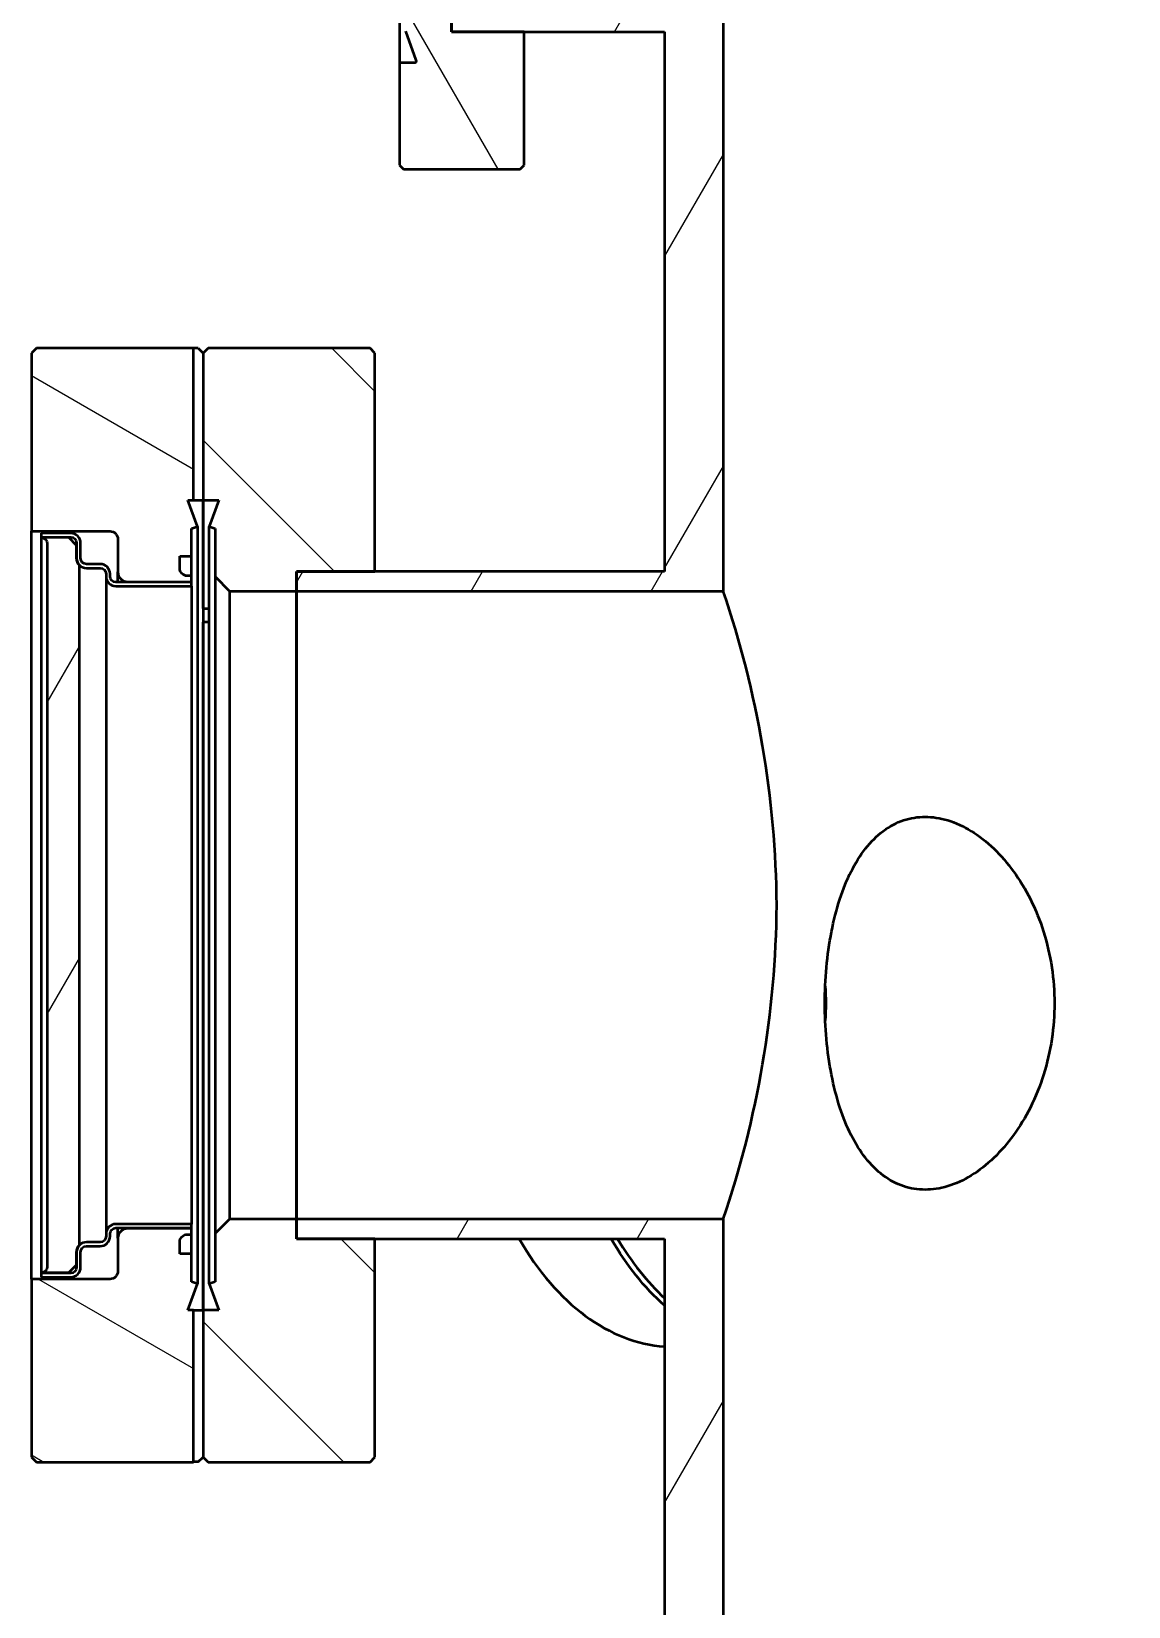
# Model space of a CAD drawing. Header units: millimetres. Extents: x 0 to 420, y 0 to 297.
# Drawn here: x 52.44 to 74.8, y 72.96 to 105.06 of the extents above; entities that cross this region are included whole.
import ezdxf

# ---------------------------------------------------------------- set-up
doc = ezdxf.new("R2010")
doc.units = ezdxf.units.MM
doc.header["$LTSCALE"] = 0.75
doc.layers.add('Hatching', color=7, linetype='Continuous', lineweight=25)
doc.layers.add('Visible', color=7, linetype='Continuous', lineweight=50)

msp = doc.modelspace()

# ---------------------------------------------------------------- hatches: boundary and pattern name
at = {"layer": 'Hatching'}
h = msp.add_hatch(dxfattribs=at)
h.set_pattern_fill('ANSI31', color=256, angle=15, style=0)
h.paths.add_polyline_path([(65.3393, 113.4511), (62.4793, 113.4511), (60.9993, 113.4511), (60.9993, 113.0511), (66.5393, 113.0511), (66.5393, 124.7111), (65.3393, 124.7111), (65.3393, 122.3311)], flags=0)
h.paths.add_polyline_path([(56.9993, 57.0511), (58.4793, 57.0511), (65.3393, 57.0511), (65.3393, 48.1711), (65.3393, 45.7911), (66.5393, 45.7911), (66.5393, 57.4511), (56.9993, 57.4511)], flags=0)
h.paths.add_polyline_path([(65.3393, 94.0511), (59.4393, 94.0511), (57.8393, 94.0511), (57.8393, 93.6511), (66.5393, 93.6511), (66.5393, 105.4511), (60.9993, 105.4511), (60.9993, 105.0511), (62.4793, 105.0511), (65.3393, 105.0511)], flags=0)
h.paths.add_polyline_path([(57.8393, 80.4511), (59.4393, 80.4511), (65.3393, 80.4511), (65.3393, 65.4511), (58.4793, 65.4511), (56.9993, 65.4511), (56.9993, 65.0511), (66.5393, 65.0511), (66.5393, 80.8511), (57.8393, 80.8511)], flags=0)
h.paths.add_polyline_path([(114.0393, 94.0511), (112.4393, 94.0511), (106.5393, 94.0511), (106.5393, 122.3311), (106.5393, 124.7111), (105.3393, 124.7111), (105.3393, 93.6511), (114.0393, 93.6511)], flags=0)
h.paths.add_polyline_path([(106.5393, 80.4511), (112.4393, 80.4511), (114.0393, 80.4511), (114.0393, 80.8511), (105.3393, 80.8511), (105.3393, 45.7911), (106.5393, 45.7911), (106.5393, 48.1711)], flags=0)
h = msp.add_hatch(dxfattribs=at)
h.set_pattern_fill('ANSI31', color=256, angle=75, style=0)
edge = h.paths.add_edge_path(flags=0)
edge.add_line((60.0593, 113.4411), (60.1793, 113.3974))
edge.add_line((60.1793, 113.3974), (60.1793, 113.0939))
edge.add_line((60.1793, 113.0939), (60.2221, 113.0511))
edge.add_line((60.2221, 113.0511), (60.9993, 113.0511))
edge.add_line((60.9993, 113.0511), (60.9993, 113.4511))
edge.add_line((60.9993, 113.4511), (62.4793, 113.4511))
edge.add_line((62.4793, 113.4511), (62.4793, 116.1711))
edge.add_line((62.4793, 116.1711), (62.3993, 116.2511))
edge.add_line((62.3993, 116.2511), (60.0193, 116.2511))
edge.add_line((60.0193, 116.2511), (59.9393, 116.1711))
edge.add_line((59.9393, 116.1711), (59.9393, 114.0861))
edge.add_line((59.9393, 114.0861), (60.2369, 114.0861))
edge.add_ellipse((60.2369, 114.0461), major_axis=(0, 0.04), ratio=1, start_angle=250, end_angle=360, ccw=False)
edge.add_line((60.2745, 114.0324), (60.0593, 113.4411))
edge = h.paths.add_edge_path(flags=0)
edge.add_line((60.1793, 105.1048), (60.0593, 105.0611))
edge.add_line((60.0593, 105.0611), (60.2745, 104.4698))
edge.add_ellipse((60.2369, 104.4561), major_axis=(0.0376, 0.0137), ratio=1, start_angle=250, end_angle=360, ccw=False)
edge.add_line((60.2369, 104.4161), (59.9393, 104.4161))
edge.add_line((59.9393, 104.4161), (59.9393, 102.3311))
edge.add_line((59.9393, 102.3311), (60.0193, 102.2511))
edge.add_line((60.0193, 102.2511), (62.3993, 102.2511))
edge.add_line((62.3993, 102.2511), (62.4793, 102.3311))
edge.add_line((62.4793, 102.3311), (62.4793, 105.0511))
edge.add_line((62.4793, 105.0511), (60.9993, 105.0511))
edge.add_line((60.9993, 105.0511), (60.9993, 105.4511))
edge.add_line((60.9993, 105.4511), (60.2221, 105.4511))
edge.add_line((60.2221, 105.4511), (60.1793, 105.4082))
edge.add_line((60.1793, 105.4082), (60.1793, 105.1048))
h = msp.add_hatch(dxfattribs=at)
h.set_pattern_fill('ANSI31', color=256, angle=105, style=0)
edge = h.paths.add_edge_path(flags=0)
edge.add_line((55.8193, 79.5311), (55.6993, 79.5748))
edge.add_line((55.6993, 79.5748), (55.6993, 80.1411))
edge.add_line((55.6993, 80.1411), (55.4593, 80.1411))
edge.add_line((55.4593, 80.1411), (55.4593, 80.3811))
edge.add_ellipse((55.6193, 80.3811), major_axis=(-0.16, 0), ratio=1, start_angle=270, end_angle=360, ccw=False)
edge.add_line((55.6193, 80.5411), (55.6993, 80.5411))
edge.add_line((55.6993, 80.5411), (55.6993, 80.6611))
edge.add_line((55.6993, 80.6611), (54.3993, 80.6611))
edge.add_ellipse((54.3993, 80.4611), major_axis=(0, 0.2), ratio=1, start_angle=360, end_angle=450)
edge.add_line((54.1993, 80.4611), (54.1993, 79.7911))
edge.add_ellipse((54.0393, 79.7911), major_axis=(0.16, 0), ratio=1, start_angle=-90, end_angle=0, ccw=False)
edge.add_line((54.0393, 79.6311), (52.4393, 79.6311))
edge.add_line((52.4393, 79.6311), (52.4393, 76.0011))
edge.add_line((52.4393, 76.0011), (52.5393, 75.9011))
edge.add_line((52.5393, 75.9011), (55.7393, 75.9011))
edge.add_line((55.7393, 75.9011), (55.7393, 78.9961))
edge.add_line((55.7393, 78.9961), (55.6246, 78.9961))
edge.add_line((55.6246, 78.9961), (55.8193, 79.5311))
edge = h.paths.add_edge_path(flags=0)
edge.add_line((55.6993, 94.9274), (55.8193, 94.9711))
edge.add_line((55.8193, 94.9711), (55.6246, 95.5061))
edge.add_line((55.6246, 95.5061), (55.7393, 95.5061))
edge.add_line((55.7393, 95.5061), (55.7393, 98.6011))
edge.add_line((55.7393, 98.6011), (52.5393, 98.6011))
edge.add_line((52.5393, 98.6011), (52.4393, 98.5011))
edge.add_line((52.4393, 98.5011), (52.4393, 94.8711))
edge.add_line((52.4393, 94.8711), (54.0393, 94.8711))
edge.add_ellipse((54.0393, 94.7111), major_axis=(0, 0.16), ratio=1, start_angle=-90, end_angle=0, ccw=False)
edge.add_line((54.1993, 94.7111), (54.1993, 94.0411))
edge.add_ellipse((54.3993, 94.0411), major_axis=(-0.2, 0), ratio=1, start_angle=360, end_angle=450)
edge.add_line((54.3993, 93.8411), (55.6993, 93.8411))
edge.add_line((55.6993, 93.8411), (55.6993, 93.9611))
edge.add_line((55.6993, 93.9611), (55.6193, 93.9611))
edge.add_ellipse((55.6193, 94.1211), major_axis=(0, -0.16), ratio=1, start_angle=-90, end_angle=0, ccw=False)
edge.add_line((55.4593, 94.1211), (55.4593, 94.3611))
edge.add_line((55.4593, 94.3611), (55.6993, 94.3611))
edge.add_line((55.6993, 94.3611), (55.6993, 94.9274))
h = msp.add_hatch(dxfattribs=at)
h.set_pattern_fill('ANSI31', color=256, angle=90, style=0)
h.paths.add_polyline_path([(56.0593, 94.9711), (56.1793, 94.9274), (56.1793, 93.9468), (56.475, 93.6511), (57.8393, 93.6511), (57.8393, 94.0511), (59.4393, 94.0511), (59.4393, 98.5011), (59.3393, 98.6011), (56.0393, 98.6011), (55.9393, 98.5011), (55.9393, 95.5061), (56.254, 95.5061)], flags=0)
h.paths.add_polyline_path([(56.1793, 79.5748), (56.0593, 79.5311), (56.254, 78.9961), (55.9393, 78.9961), (55.9393, 76.0011), (56.0393, 75.9011), (59.3393, 75.9011), (59.4393, 76.0011), (59.4393, 80.4511), (57.8393, 80.4511), (57.8393, 80.8511), (56.475, 80.8511), (56.1793, 80.5554)], flags=0)
h = msp.add_hatch(dxfattribs=at)
h.set_pattern_fill('ANSI31', color=256, angle=105, style=0)
edge = h.paths.add_edge_path(flags=0)
edge.add_line((52.6393, 79.6711), (53.2393, 79.6711))
edge.add_ellipse((53.2393, 79.8711), major_axis=(0, -0.2), ratio=1, start_angle=360, end_angle=450)
edge.add_line((53.4393, 79.8711), (53.4393, 80.1811))
edge.add_ellipse((53.5593, 80.1811), major_axis=(-0.12, 0), ratio=1, start_angle=-90, end_angle=0, ccw=False)
edge.add_line((53.5593, 80.3011), (53.8393, 80.3011))
edge.add_ellipse((53.8393, 80.5011), major_axis=(0, -0.2), ratio=1, start_angle=0, end_angle=90)
edge.add_line((54.0393, 80.5011), (54.0393, 80.5511))
edge.add_ellipse((54.1593, 80.5511), major_axis=(-0.12, 0), ratio=1, start_angle=270, end_angle=360, ccw=False)
edge.add_line((54.1593, 80.6711), (55.6993, 80.6711))
edge.add_line((55.6993, 80.6711), (55.6993, 80.7511))
edge.add_line((55.6993, 80.7511), (54.1593, 80.7511))
edge.add_ellipse((54.1593, 80.5511), major_axis=(0, 0.2), ratio=1, start_angle=360, end_angle=450)
edge.add_line((53.9593, 80.5511), (53.9593, 80.5011))
edge.add_ellipse((53.8393, 80.5011), major_axis=(0.12, 0), ratio=1, start_angle=-90, end_angle=0, ccw=False)
edge.add_line((53.8393, 80.3811), (53.5593, 80.3811))
edge.add_ellipse((53.5593, 80.1811), major_axis=(0, 0.2), ratio=1, start_angle=0, end_angle=44.427)
edge.add_ellipse((53.5593, 80.1811), major_axis=(-0.14, 0.1428), ratio=1, start_angle=360, end_angle=405.573)
edge.add_line((53.3593, 80.1811), (53.3593, 79.9211))
edge.add_line((53.3593, 79.9211), (53.3593, 79.8711))
edge.add_ellipse((53.2393, 79.8711), major_axis=(0.12, 0), ratio=1, start_angle=-90, end_angle=0, ccw=False)
edge.add_line((53.2393, 79.7511), (52.6393, 79.7511))
edge.add_line((52.6393, 79.7511), (52.6393, 79.6711))
edge = h.paths.add_edge_path(flags=0)
edge.add_line((53.2393, 94.8311), (52.6393, 94.8311))
edge.add_line((52.6393, 94.8311), (52.6393, 94.7511))
edge.add_line((52.6393, 94.7511), (53.2393, 94.7511))
edge.add_ellipse((53.2393, 94.6311), major_axis=(0, 0.12), ratio=1, start_angle=-90, end_angle=0, ccw=False)
edge.add_line((53.3593, 94.6311), (53.3593, 94.5811))
edge.add_line((53.3593, 94.5811), (53.3593, 94.3211))
edge.add_ellipse((53.5593, 94.3211), major_axis=(-0.2, 0), ratio=1, start_angle=360, end_angle=405.573)
edge.add_ellipse((53.5593, 94.3211), major_axis=(-0.14, -0.1428), ratio=1, start_angle=0, end_angle=44.427)
edge.add_line((53.5593, 94.1211), (53.8393, 94.1211))
edge.add_ellipse((53.8393, 94.0011), major_axis=(0, 0.12), ratio=1, start_angle=270, end_angle=360, ccw=False)
edge.add_line((53.9593, 94.0011), (53.9593, 93.9511))
edge.add_ellipse((54.1593, 93.9511), major_axis=(-0.2, 0), ratio=1, start_angle=360, end_angle=450)
edge.add_line((54.1593, 93.7511), (55.6993, 93.7511))
edge.add_line((55.6993, 93.7511), (55.6993, 93.8311))
edge.add_line((55.6993, 93.8311), (54.1593, 93.8311))
edge.add_ellipse((54.1593, 93.9511), major_axis=(0, -0.12), ratio=1, start_angle=270, end_angle=360, ccw=False)
edge.add_line((54.0393, 93.9511), (54.0393, 94.0011))
edge.add_ellipse((53.8393, 94.0011), major_axis=(0.2, 0), ratio=1, start_angle=0, end_angle=90)
edge.add_line((53.8393, 94.2011), (53.5593, 94.2011))
edge.add_ellipse((53.5593, 94.3211), major_axis=(0, -0.12), ratio=1, start_angle=270, end_angle=360, ccw=False)
edge.add_line((53.4393, 94.3211), (53.4393, 94.6311))
edge.add_ellipse((53.2393, 94.6311), major_axis=(0.2, 0), ratio=1, start_angle=0, end_angle=90)
h = msp.add_hatch(dxfattribs=at)
h.set_pattern_fill('ANSI31', color=256, angle=15, style=0)
edge = h.paths.add_edge_path(flags=0)
edge.add_ellipse((53.5593, 80.1811), major_axis=(-0.2, 0), ratio=1, start_angle=314.427, end_angle=360, ccw=False)
edge.add_line((53.4193, 80.3239), (53.4193, 94.1783))
edge.add_ellipse((53.5593, 94.3211), major_axis=(-0.14, -0.1428), ratio=1, start_angle=314.427, end_angle=360, ccw=False)
edge.add_line((53.3593, 94.3211), (53.3593, 94.5811))
edge.add_line((53.3593, 94.5811), (53.1993, 94.7411))
edge.add_line((53.1993, 94.7411), (52.6393, 94.7411))
edge.add_ellipse((52.6393, 94.6211), major_axis=(0, 0.12), ratio=1, start_angle=-90, end_angle=0, ccw=False)
edge.add_line((52.7593, 94.6211), (52.7593, 79.8811))
edge.add_ellipse((52.6393, 79.8811), major_axis=(0.12, 0), ratio=1, start_angle=-90, end_angle=0, ccw=False)
edge.add_line((52.6393, 79.7611), (53.1993, 79.7611))
edge.add_line((53.1993, 79.7611), (53.3593, 79.9211))
edge.add_line((53.3593, 79.9211), (53.3593, 80.1811))

# ---------------------------------------------------------------- linework, layer by layer
at = {"layer": 'Visible', "extrusion": (-1e-16, -1, 0)}
for p, q in [((59.9393, 106.6624), (59.9393, 104.4161)), ((60.9993, 105.4511), (60.9993, 105.0511)), ((60.9993, 105.0511), (60.9993, 105.4511)), ((66.5393, 93.6511), (66.5393, 105.4511)), ((60.0593, 105.0611), (60.2745, 104.4698)), ((60.9993, 105.0511), (65.3393, 105.0511)), ((62.4793, 105.0511), (60.9993, 105.0511)), ((62.4793, 102.3311), (62.4793, 105.0511)), ((65.3393, 105.0511), (65.3393, 94.0511)), ((60.2369, 104.4161), (59.9393, 104.4161)), ((59.9393, 104.4161), (59.9393, 102.3311)), ((59.9393, 102.3311), (60.0193, 102.2511)), ((60.0193, 102.2511), (62.3993, 102.2511)), ((62.3993, 102.2511), (62.4793, 102.3311)), ((52.5393, 98.6011), (52.4393, 98.5011)), ((55.7393, 98.6011), (52.5393, 98.6011)), ((55.7393, 95.5061), (55.7393, 98.6011)), ((55.8393, 98.5993), (55.7393, 98.5993)), ((55.8393, 98.5993), (55.9393, 98.4993)), ((56.0393, 98.6011), (55.9393, 98.5011)), ((59.3393, 98.6011), (56.0393, 98.6011)), ((59.4393, 98.5011), (59.3393, 98.6011)), ((52.4393, 98.5011), (52.4393, 94.8711)), ((55.9393, 98.5011), (55.9393, 95.5061)), ((59.4393, 94.0511), (59.4393, 98.5011)), ((55.8193, 94.9711), (55.6246, 95.5061)), ((55.6246, 95.5061), (55.7393, 95.5061)), ((55.7393, 95.5037), (55.7393, 95.5061)), ((55.7393, 95.5037), (55.9393, 95.5037)), ((55.9393, 95.5061), (56.254, 95.5061)), ((55.9393, 93.2965), (55.9393, 95.5061)), ((55.9393, 95.5037), (55.9393, 78.9985)), ((56.254, 95.5061), (56.0593, 94.9711)), ((52.4393, 94.8711), (54.0393, 94.8711)), ((52.4393, 79.6311), (52.4393, 94.8711)), ((53.2393, 94.8311), (52.6393, 94.8311)), ((52.6393, 94.8311), (52.6393, 94.7511)), ((52.6393, 94.7511), (53.2393, 94.7511)), ((52.6393, 94.7511), (52.6393, 94.7411)), ((53.1993, 94.7411), (52.6393, 94.7411)), ((52.6393, 94.7411), (52.6393, 79.7611)), ((53.3593, 94.5811), (53.1993, 94.7411)), ((54.1993, 94.7111), (54.1993, 94.0411)), ((55.6993, 94.9274), (55.8193, 94.9711)), ((55.6993, 94.3611), (55.6993, 94.9274)), ((55.8193, 94.9711), (55.8193, 79.5311)), ((56.0593, 94.9711), (56.1793, 94.9274)), ((56.0593, 79.5311), (56.0593, 94.9711)), ((56.1793, 94.9274), (56.1793, 93.9468)), ((52.7593, 94.6211), (52.7593, 79.8811)), ((53.3593, 94.6311), (53.3593, 94.3211)), ((53.3593, 94.3211), (53.3593, 94.5811)), ((53.4393, 94.3211), (53.4393, 94.6311)), ((53.4193, 80.3239), (53.4193, 94.1783)), ((53.8393, 94.2011), (53.5593, 94.2011)), ((53.5593, 94.1211), (53.8393, 94.1211)), ((55.4593, 94.1211), (55.4593, 94.3611)), ((55.4593, 94.3611), (55.6993, 94.3611)), ((55.6993, 93.9611), (55.6993, 94.3611)), ((65.3393, 94.0511), (57.8393, 94.0511)), ((57.8393, 94.0511), (57.8393, 93.6511)), ((57.8393, 93.6511), (57.8393, 94.0511)), ((57.8393, 94.0511), (59.4393, 94.0511)), ((53.9593, 94.0011), (53.9593, 93.9511)), ((53.9593, 93.9511), (53.9593, 80.5511)), ((54.0393, 93.9511), (54.0393, 94.0011)), ((55.6993, 93.8311), (54.1593, 93.8311)), ((54.1593, 93.7511), (55.6993, 93.7511)), ((54.1993, 93.8311), (54.1993, 94.0411)), ((54.3993, 93.8411), (55.6993, 93.8411)), ((55.6993, 93.9611), (55.6193, 93.9611)), ((55.6993, 93.8411), (55.6993, 93.9611)), ((55.6993, 93.8311), (55.6993, 93.8411)), ((55.6993, 93.7511), (55.6993, 93.8311)), ((55.6993, 93.7511), (55.6993, 80.7511)), ((56.1793, 93.9468), (56.475, 93.6511)), ((56.1793, 93.9468), (56.1793, 80.5554)), ((56.475, 93.6511), (57.8393, 93.6511)), ((56.475, 93.6511), (56.475, 80.8511)), ((57.8393, 93.6511), (66.5393, 93.6511)), ((57.8393, 93.6511), (57.8393, 80.8511)), ((57.8393, 80.8511), (57.8393, 93.6511)), ((55.9393, 93.2965), (56.0593, 93.2965)), ((55.9393, 78.9961), (55.9393, 93.0171)), ((56.0593, 93.0171), (55.9393, 93.0171)), ((55.6993, 80.7511), (54.1593, 80.7511)), ((54.1593, 80.6711), (55.6993, 80.6711)), ((54.1993, 80.4611), (54.1993, 80.6711)), ((55.6993, 80.6611), (54.3993, 80.6611)), ((55.6993, 80.6711), (55.6993, 80.7511)), ((55.6993, 80.6611), (55.6993, 80.6711)), ((55.6993, 80.5411), (55.6993, 80.6611)), ((56.475, 80.8511), (56.1793, 80.5554)), ((57.8393, 80.8511), (56.475, 80.8511)), ((66.5393, 80.8511), (57.8393, 80.8511)), ((57.8393, 80.8511), (57.8393, 80.4511)), ((57.8393, 80.4511), (57.8393, 80.8511)), ((66.5393, 65.0511), (66.5393, 80.8511)), ((53.8393, 80.3811), (53.5593, 80.3811)), ((53.5593, 80.3011), (53.8393, 80.3011)), ((53.9593, 80.5511), (53.9593, 80.5011)), ((54.0393, 80.5011), (54.0393, 80.5511)), ((54.1993, 80.4611), (54.1993, 79.7911)), ((55.4593, 80.1411), (55.4593, 80.3811)), ((55.6193, 80.5411), (55.6993, 80.5411)), ((55.6993, 80.1411), (55.6993, 80.5411)), ((56.1793, 80.5554), (56.1793, 79.5748)), ((57.8393, 80.4511), (65.3393, 80.4511)), ((59.4393, 80.4511), (57.8393, 80.4511)), ((59.4393, 76.0011), (59.4393, 80.4511)), ((65.3393, 80.4511), (65.3393, 65.4511)), ((53.3593, 80.1811), (53.3593, 79.8711)), ((53.3593, 79.9211), (53.3593, 80.1811)), ((53.4393, 79.8711), (53.4393, 80.1811)), ((55.6993, 80.1411), (55.4593, 80.1411)), ((55.6993, 79.5748), (55.6993, 80.1411)), ((54.0393, 79.6311), (52.4393, 79.6311)), ((52.4393, 79.6311), (52.4393, 76.0011)), ((52.6393, 79.7611), (52.6393, 79.7511)), ((52.6393, 79.7611), (53.1993, 79.7611)), ((53.2393, 79.7511), (52.6393, 79.7511)), ((52.6393, 79.7511), (52.6393, 79.6711)), ((52.6393, 79.6711), (53.2393, 79.6711)), ((53.1993, 79.7611), (53.3593, 79.9211)), ((55.6246, 78.9961), (55.8193, 79.5311)), ((55.8193, 79.5311), (55.6993, 79.5748)), ((56.1793, 79.5748), (56.0593, 79.5311)), ((56.0593, 79.5311), (56.254, 78.9961)), ((55.7393, 78.9961), (55.6246, 78.9961)), ((55.7393, 78.9961), (55.7393, 78.9985)), ((55.7393, 78.9985), (55.9393, 78.9985)), ((55.7393, 75.9011), (55.7393, 78.9961)), ((56.254, 78.9961), (55.9393, 78.9961)), ((55.9393, 78.9961), (55.9393, 76.0011)), ((52.4393, 76.0011), (52.5393, 75.9011)), ((52.5393, 75.9011), (55.7393, 75.9011)), ((55.8393, 75.9028), (55.7393, 75.9028)), ((55.8393, 75.9028), (55.9393, 76.0029)), ((55.9393, 76.0011), (56.0393, 75.9011)), ((56.0393, 75.9011), (59.3393, 75.9011)), ((59.3393, 75.9011), (59.4393, 76.0011))]:
    msp.add_line(p, q, dxfattribs=at)
at = {"layer": 'Visible', "extrusion": (0, 0, -1)}
for centre, radius, start, end in [((-60.2369, 104.4561), 0.04, 160, 270), ((-52.6393, 94.6211), 0.12, 90, 180), ((-53.2393, 94.6311), 0.12, 90, 180), ((-54.0393, 94.7111), 0.16, 90, 180), ((-53.5593, 94.3211), 0.2, 314.427, 0), ((-53.5593, 94.3211), 0.12, 270, 0), ((-53.8393, 94.0011), 0.12, 90, 180), ((-55.6193, 94.1211), 0.16, 270, 0), ((-54.1593, 93.9511), 0.12, 270, 0), ((-54.1593, 80.5511), 0.12, 0, 90), ((-53.5593, 80.1811), 0.2, 0, 45.573), ((-53.5593, 80.1811), 0.12, 0, 90), ((-53.8393, 80.5011), 0.12, 180, 270), ((-55.6193, 80.3811), 0.16, 0, 90), ((-52.6393, 79.8811), 0.12, 180, 270), ((-53.2393, 79.8711), 0.12, 180, 270), ((-54.0393, 79.7911), 0.16, 180, 270)]:
    msp.add_arc(centre, radius, start, end, dxfattribs=at)
at = {"layer": 'Visible'}
for centre, radius, start, end in [((53.2393, 94.6311), 0.2, 0, 90), ((53.5593, 94.3211), 0.2, 180, 270), ((53.8393, 94.0011), 0.2, 0, 90), ((54.1593, 93.9511), 0.2, 180, 270), ((54.3993, 94.0411), 0.2, 180, 270), ((47.3201, 87.0842), 20.3077, 0.47079, 18.86438), ((47.3201, 87.4179), 20.3077, 341.13562, 359.52921), ((54.1593, 80.5511), 0.2, 90, 180), ((54.3993, 80.4611), 0.2, 90, 180), ((53.5593, 80.1811), 0.2, 90, 180), ((53.8393, 80.5011), 0.2, 270, 0), ((53.2393, 79.8711), 0.2, 270, 0)]:
    msp.add_arc(centre, radius, start, end, dxfattribs=at)
for centre, major_axis, start_param, end_param in [((66.2863, 85.2511), (0, 3.8), 4.6202675, 4.8045104), ((65.5141, 85.2511), (0, 7), 2.3263809, 3.1010302), ((67.4526, 85.2511), (0, 6.92), 2.3373287, 2.622574)]:
    msp.add_ellipse(centre, major_axis=major_axis, ratio=0.6156615, start_param=start_param, end_param=end_param, dxfattribs=at)
at = {"layer": 'Visible', "extrusion": (0, 0, -1)}
for centre, major_axis, start_param, end_param in [((66.2863, 85.2511), (0, 3.8), 1.4786749, 1.6629178), ((67.3895, 85.2511), (0, 7), 3.6373881, 3.9568044)]:
    msp.add_ellipse(centre, major_axis=major_axis, ratio=0.6156615, start_param=start_param, end_param=end_param, dxfattribs=at)
at = {"layer": 'Visible'}
msp.add_open_spline([(68.6085, 85.2511), (68.6085, 85.0118), (68.619, 84.7646), (68.6635, 84.2733), (68.6975, 84.0291), (68.7889, 83.5612), (68.8463, 83.337), (68.9818, 82.9226), (69.0599, 82.7324), (69.23, 82.3957), (69.328, 82.2377), (69.5472, 81.9589), (69.6685, 81.8381), (69.9288, 81.644), (70.0681, 81.5705), (70.356, 81.474), (70.5046, 81.4511), (70.7992, 81.4511), (70.9549, 81.474), (71.2721, 81.5705), (71.4334, 81.644), (71.7493, 81.8381), (71.904, 81.9589), (72.195, 82.2377), (72.3313, 82.3957), (72.5757, 82.7324), (72.6923, 82.9226), (72.9001, 83.337), (72.9914, 83.5612), (73.139, 84.0291), (73.1955, 84.2733), (73.2698, 84.7646), (73.2875, 85.0118), (73.2875, 85.4903), (73.2698, 85.7375), (73.1955, 86.2289), (73.139, 86.473), (72.9914, 86.941), (72.9001, 87.1651), (72.6923, 87.5795), (72.5757, 87.7697), (72.3313, 88.1064), (72.195, 88.2645), (71.904, 88.5433), (71.7493, 88.6641), (71.4334, 88.8582), (71.2721, 88.9317), (70.9549, 89.0281), (70.7992, 89.0511), (70.5046, 89.0511), (70.356, 89.0281), (70.0681, 88.9317), (69.9288, 88.8582), (69.6685, 88.6641), (69.5472, 88.5433), (69.328, 88.2645), (69.23, 88.1064), (69.0599, 87.7697), (68.9818, 87.5795), (68.8463, 87.1651), (68.7889, 86.941), (68.6975, 86.473), (68.6635, 86.2289), (68.619, 85.7375), (68.6085, 85.4903), (68.6085, 85.2511)], degree=3, knots=[0, 0, 0, 0, 0.3588613, 0.3588613, 0.7177226, 0.7177226, 1.0765839, 1.0765839, 1.4354452, 1.4354452, 1.794288, 1.794288, 2.1531308, 2.1531308, 2.5119736, 2.5119736, 2.8708165, 2.8708165, 3.2296593, 3.2296593, 3.5885021, 3.5885021, 3.9473449, 3.9473449, 4.3061877, 4.3061877, 4.665049, 4.665049, 5.0239103, 5.0239103, 5.3827716, 5.3827716, 5.7416329, 5.7416329, 6.1004942, 6.1004942, 6.4593555, 6.4593555, 6.8182168, 6.8182168, 7.1770781, 7.1770781, 7.5359209, 7.5359209, 7.8947637, 7.8947637, 8.2536065, 8.2536065, 8.6124494, 8.6124494, 8.9712922, 8.9712922, 9.330135, 9.330135, 9.6889778, 9.6889778, 10.0478206, 10.0478206, 10.4066819, 10.4066819, 10.7655432, 10.7655432, 11.1244045, 11.1244045, 11.4832658, 11.4832658, 11.4832658, 11.4832658], dxfattribs=at)

doc.saveas('drawing.dxf')
